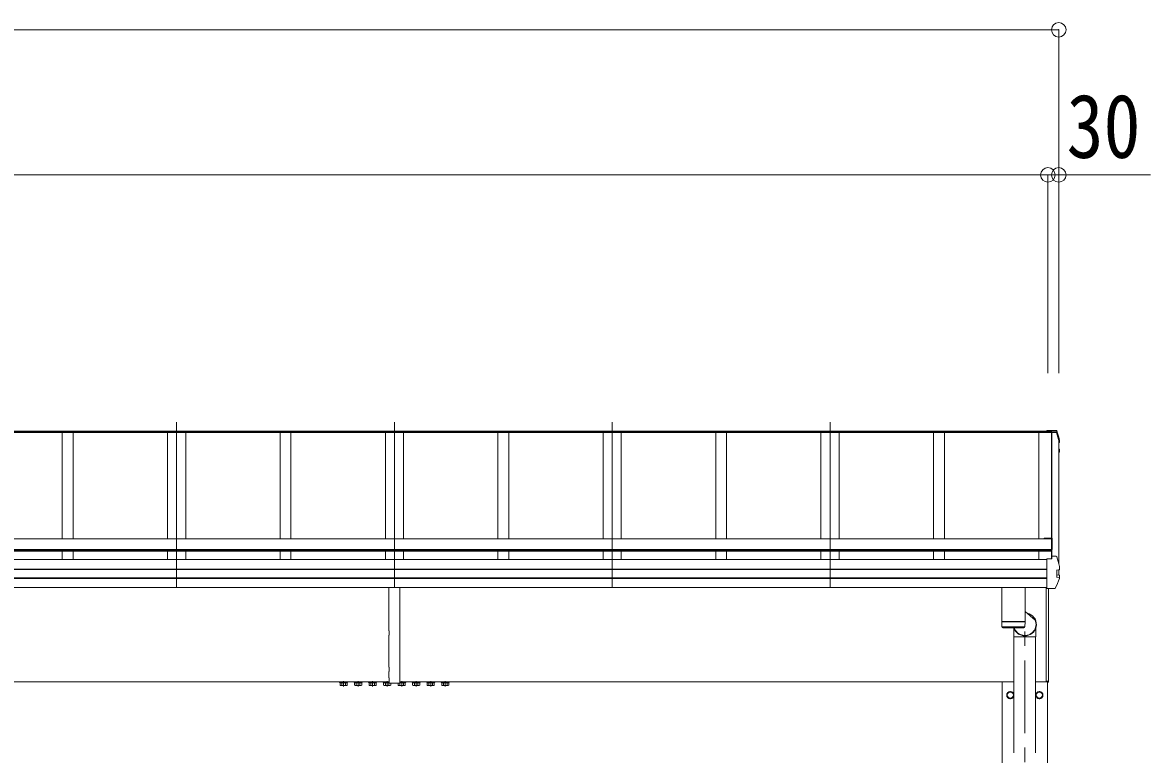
# Model space of a CAD drawing. Units: millimetres, scale not verified. Extents: x -11181 to 11305, y -7804 to 7716.
# Drawn here: x -4596 to -1489, y -1922 to 94 of the extents above; entities that cross this region are included whole.
import ezdxf
from ezdxf.enums import TextEntityAlignment as Align

# ---------------------------------------------------------------- set-up
doc = ezdxf.new("R2010")
doc.units = ezdxf.units.MM
doc.header["$LTSCALE"] = 40
doc.header["$PDMODE"] = 32
doc.header["$PDSIZE"] = 40
doc.linetypes.add('CHAIN1', pattern=[8, 5, -1, 1, -1])
for name, color, linetype, lineweight in [('0-0_0', 7, 'CHAIN1', 9), ('0-7_PARTS2', 4, 'Continuous', 9), ('0-E_ELV1', 6, 'Continuous', 9)]:
    doc.layers.add(name, color=color, linetype=linetype, lineweight=lineweight)
doc.styles.add('ＭＳ ゴシック', font='')
doc.styles.get('ＭＳ ゴシック').set_extended_font_data('MS Gothic')

msp = doc.modelspace()

# ---------------------------------------------------------------- linework, layer by layer
at = {"layer": '0-0_0'}
msp.add_line((-1835.48, -4742.87), (-1835.48, -1579.03), dxfattribs=at)
at = {"layer": '0-7_PARTS2', "color": 2}
for p, q in [((-4171.98, -1460.52), (-4171.98, -1006.41)), ((-3571.98, -1460.52), (-3571.98, -1006.41)), ((-2971.98, -1460.52), (-2971.98, -1006.41)), ((-2371.98, -1460.52), (-2371.98, -1006.41))]:
    msp.add_line(p, q, dxfattribs=at)
at = {"layer": '0-7_PARTS2'}
for p, q in [((-1771.98, -1034.03), (-9571.98, -1034.03)), ((-1771.98, -1034.93), (-9571.98, -1034.93)), ((-1774.98, -1031.76), (-9568.98, -1031.76)), ((-4486.98, -1034.85), (-4486.98, -1327.99)), ((-4456.98, -1034.85), (-4456.98, -1327.99)), ((-4196.98, -1034.85), (-4196.98, -1327.86)), ((-4146.98, -1034.85), (-4146.98, -1327.86)), ((-3886.98, -1034.85), (-3886.98, -1327.99)), ((-3856.98, -1034.85), (-3856.98, -1327.99)), ((-3596.98, -1034.85), (-3596.98, -1327.86)), ((-3546.98, -1034.85), (-3546.98, -1327.86)), ((-3286.98, -1034.85), (-3286.98, -1327.99)), ((-3256.98, -1034.85), (-3256.98, -1327.99)), ((-2996.98, -1034.85), (-2996.98, -1327.86)), ((-2946.98, -1034.85), (-2946.98, -1327.86)), ((-2686.98, -1034.85), (-2686.98, -1327.99)), ((-2656.98, -1034.85), (-2656.98, -1327.99)), ((-2396.98, -1034.85), (-2396.98, -1327.86)), ((-2346.98, -1034.85), (-2346.98, -1327.86)), ((-2086.98, -1034.85), (-2086.98, -1327.99)), ((-2056.98, -1034.85), (-2056.98, -1327.99)), ((-1796.98, -1034.85), (-1796.98, -1327.86)), ((-1796.98, -1034.94), (-1748.55, -1034.94)), ((-1749.98, -1029.68), (-1774.98, -1029.68)), ((-1774.98, -1032.2), (-1774.98, -1029.68)), ((-1774.98, -1029.68), (-1774.98, -1029.68)), ((-1774.98, -1032.2), (-1760.78, -1032.2)), ((-1774.98, -1033.7), (-1774.98, -1032.2)), ((-1771.98, -1034.7), (-1761.16, -1034.7)), ((-1761.68, -1034.94), (-1761.68, -1382.25)), ((-1760.78, -1032.2), (-1761.16, -1034.7)), ((-1761.08, -1034.94), (-1761.08, -1378.3)), ((-1760.78, -1033.29), (-1761.01, -1034.79)), ((-1761.01, -1034.79), (-1761.01, -1034.44)), ((-1761.01, -1034.79), (-1748.59, -1034.79)), ((-1760.78, -1033.29), (-1760.78, -1032.2)), ((-1748.74, -1033.29), (-1760.78, -1033.29)), ((-1749.98, -1029.68), (-1749.98, -1029.68)), ((-1741.98, -1058.3), (-1741.98, -1395.1)), ((-1741.98, -1061.25), (-1741.3, -1061.12)), ((-1741.98, -1061.6), (-1741.21, -1061.45)), ((-1740.72, -1062.88), (-1741.98, -1063.13)), ((-1741.98, -1081.01), (-1741.15, -1081.11)), ((-1741.98, -1085.1), (-1740.62, -1085.37)), ((-1741.98, -1086.63), (-1741.14, -1086.79)), ((-1741.15, -1081.11), (-1741.15, -1081.11)), ((-1739.67, -1061.61), (-1739.67, -1057.56)), ((-1739.57, -1086.64), (-1739.57, -1082.58)), ((-1761.88, -1327.99), (-5377.98, -1327.99)), ((-1781.88, -1325.84), (-1761.88, -1325.84)), ((-1781.88, -1325.84), (-1781.88, -1328)), ((-1781.88, -1327.37), (-1761.88, -1327.37)), ((-1761.88, -1357.3), (-1761.88, -1327.37)), ((-1761.88, -1327.99), (-1761.88, -1361.88)), ((-1759.88, -1327.84), (-1759.88, -1357.3)), ((-1761.88, -1357.03), (-5361.98, -1357.03)), ((-1761.88, -1358.77), (-5361.98, -1358.77)), ((-1761.88, -1361.88), (-5361.98, -1361.88)), ((-4486.98, -1361.88), (-4486.98, -1384.78)), ((-4456.98, -1361.88), (-4456.98, -1384.78)), ((-4196.98, -1361.88), (-4196.98, -1384.78)), ((-4146.98, -1361.88), (-4146.98, -1384.78)), ((-3886.98, -1361.88), (-3886.98, -1384.78)), ((-3856.98, -1361.88), (-3856.98, -1384.78)), ((-3596.98, -1361.88), (-3596.98, -1384.78)), ((-3546.98, -1361.88), (-3546.98, -1384.78)), ((-3286.98, -1361.88), (-3286.98, -1384.78)), ((-3256.98, -1361.88), (-3256.98, -1384.78)), ((-2996.98, -1361.88), (-2996.98, -1384.78)), ((-2946.98, -1361.88), (-2946.98, -1384.78)), ((-2686.98, -1361.88), (-2686.98, -1384.78)), ((-2656.98, -1361.88), (-2656.98, -1384.78)), ((-2396.98, -1361.88), (-2396.98, -1384.78)), ((-2346.98, -1361.88), (-2346.98, -1384.78)), ((-2086.98, -1361.88), (-2086.98, -1384.78)), ((-2056.98, -1361.88), (-2056.98, -1384.78)), ((-1796.98, -1361.88), (-1796.98, -1384.63)), ((-1761.88, -1357.3), (-1759.88, -1357.3)), ((-1774.98, -1384.78), (-9568.98, -1384.78)), ((-1774.98, -1382.92), (-1774.98, -1382.6)), ((-1774.98, -1384.22), (-1774.98, -1382.92)), ((-1774.98, -1464.15), (-1774.98, -1384.22)), ((-1761.74, -1382.6), (-1761.01, -1377.82)), ((-1761.72, -1382.6), (-1761.16, -1378.92)), ((-1761.16, -1382.6), (-1761.16, -1378.92)), ((-1761.01, -1377.47), (-1760.78, -1375.97)), ((-1761.01, -1377.47), (-1761.01, -1377.82)), ((-1748.74, -1375.97), (-1760.78, -1375.97)), ((-1774.98, -1411.3), (-9568.98, -1411.3)), ((-1774.98, -1412.19), (-9568.98, -1412.19)), ((-1747.55, -1413.92), (-1741.3, -1413.15)), ((-1747.55, -1413.92), (-1747.55, -1413.92)), ((-1746.98, -1414.05), (-1746.98, -1433.27)), ((-1740.62, -1428.05), (-1746.58, -1426.89)), ((-1741.98, -1413.23), (-1741.98, -1427.78)), ((-1741.98, -1428.25), (-1741.98, -1428.24)), ((-1741.29, -1413.15), (-1741.3, -1413.15)), ((-1739.67, -1411.67), (-1739.67, -1404.29)), ((-1774.98, -1435.41), (-9568.98, -1435.41)), ((-1774.98, -1437.34), (-9568.98, -1437.34)), ((-1741.15, -1435.43), (-1747.55, -1433.74)), ((-1747.55, -1433.74), (-1747.55, -1433.74)), ((-1741.15, -1435.43), (-1741.15, -1435.43)), ((-1739.57, -1436.72), (-1739.57, -1429.32)), ((-1774.98, -1462.37), (-9568.98, -1462.37)), ((-3586.92, -1462.37), (-3586.92, -1581)), ((-1834.98, -1462.37), (-1898.98, -1462.37)), ((-1898.98, -1555.92), (-1898.98, -1462.37)), ((-1834.98, -1462.37), (-1834.98, -1555.92)), ((-1776.98, -1464.05), (-1776.98, -1719.95)), ((-1774.98, -1465.02), (-1774.98, -1464.15)), ((-1774.98, -1465.02), (-1754.34, -1465.02)), ((-1770.48, -1722.35), (-1770.48, -1466.7)), ((-1769.98, -1721.95), (-1769.98, -1466.7)), ((-1834.98, -1527.79), (-1807.13, -1551.74)), ((-3586.92, -1581), (-3586.8, -1581.35)), ((-3586.8, -1581.35), (-3586.8, -1593.35)), ((-1898.98, -1555.92), (-1834.98, -1555.92)), ((-1898.98, -1556.92), (-1834.98, -1556.92)), ((-1898.76, -1569.97), (-1898.98, -1556.92)), ((-1835.21, -1569.92), (-1898.76, -1569.92)), ((-1895.76, -1572.92), (-1838.21, -1572.92)), ((-1894.48, -1555.92), (-1894.47, -1556.92)), ((-1865.63, -1597.49), (-1865.63, -1573.69)), ((-1839.48, -1555.92), (-1839.5, -1556.92)), ((-1834.98, -1556.92), (-1835.21, -1569.97)), ((-1805.33, -1597.49), (-1805.33, -1573.69)), ((-3586.8, -1593.35), (-3586.92, -1593.7)), ((-3586.92, -1593.7), (-3586.92, -1681)), ((-3557.04, -1593.35), (-3556.92, -1593.7)), ((-1838.29, -1597.49), (-1865.63, -1597.49)), ((-1865.33, -1917.05), (-1865.33, -1597.49)), ((-1838.17, -1597.83), (-1839.3, -1594.71)), ((-1832.57, -1597.2), (-1838.4, -1597.2)), ((-1832.8, -1597.83), (-1838.17, -1597.83)), ((-1832.8, -1597.83), (-1831.67, -1594.71)), ((-1805.33, -1597.49), (-1832.68, -1597.49)), ((-1805.63, -1917.05), (-1805.63, -1597.49)), ((-3586.92, -1681), (-3586.8, -1681.35)), ((-3586.8, -1693.35), (-3586.92, -1693.7)), ((-3586.92, -1693.7), (-3586.92, -1710.5)), ((-3586.8, -1681.35), (-3586.8, -1693.35)), ((-3557.04, -1693.35), (-3556.92, -1693.7)), ((-3556.92, -1693.7), (-3556.92, -1710.5)), ((-3586.8, -1721.35), (-9478.63, -1721.35)), ((-3721.8, -1724.95), (-3721.8, -1731.19)), ((-3721.8, -1724.95), (-3702.17, -1724.95)), ((-3720.48, -1731.95), (-3721.8, -1731.19)), ((-3720.48, -1731.95), (-3703.48, -1731.95)), ((-3716.89, -1724.95), (-3716.89, -1731.19)), ((-3711.98, -1734.36), (-3711.98, -1719.61)), ((-3707.08, -1724.95), (-3707.08, -1731.19)), ((-3703.48, -1731.95), (-3702.17, -1731.19)), ((-3702.17, -1724.95), (-3702.17, -1731.19)), ((-3681.8, -1724.95), (-3681.8, -1731.19)), ((-3681.8, -1724.95), (-3662.17, -1724.95)), ((-3680.48, -1731.95), (-3681.8, -1731.19)), ((-3680.48, -1731.95), (-3663.48, -1731.95)), ((-3676.89, -1724.95), (-3676.89, -1731.19)), ((-3671.98, -1734.36), (-3671.98, -1719.61)), ((-3667.08, -1724.95), (-3667.08, -1731.19)), ((-3663.48, -1731.95), (-3662.17, -1731.19)), ((-3662.17, -1724.95), (-3662.17, -1731.19)), ((-3641.8, -1724.95), (-3641.8, -1731.19)), ((-3641.8, -1724.95), (-3622.17, -1724.95)), ((-3640.48, -1731.95), (-3641.8, -1731.19)), ((-3640.48, -1731.95), (-3623.48, -1731.95)), ((-3636.89, -1724.95), (-3636.89, -1731.19)), ((-3631.98, -1734.36), (-3631.98, -1719.61)), ((-3627.08, -1724.95), (-3627.08, -1731.19)), ((-3623.48, -1731.95), (-3622.17, -1731.19)), ((-3622.17, -1724.95), (-3622.17, -1731.19)), ((-3601.8, -1724.95), (-3601.8, -1731.19)), ((-3601.8, -1724.95), (-3586.91, -1724.95)), ((-3600.48, -1731.95), (-3601.8, -1731.19)), ((-3600.48, -1731.95), (-3583.48, -1731.95)), ((-3596.89, -1724.95), (-3596.89, -1731.19)), ((-3591.98, -1734.36), (-3591.98, -1719.61)), ((-3587.08, -1724.95), (-3587.08, -1731.19)), ((-3586.8, -1710.85), (-3586.92, -1710.5)), ((-3586.8, -1722.85), (-3586.92, -1723.2)), ((-3586.92, -1724.85), (-3586.92, -1723.2)), ((-3586.8, -1710.85), (-3586.8, -1722.85)), ((-3557.42, -1725.35), (-3586.42, -1725.35)), ((-3583.48, -1731.95), (-3582.17, -1731.19)), ((-3582.17, -1725.35), (-3582.17, -1731.19)), ((-3561.8, -1725.35), (-3561.8, -1731.19)), ((-3560.48, -1731.95), (-3561.8, -1731.19)), ((-3543.48, -1731.95), (-3560.48, -1731.95)), ((-3557.04, -1710.85), (-3556.92, -1710.5)), ((-1865.33, -1721.35), (-3557.04, -1721.35)), ((-3542.17, -1724.95), (-3556.93, -1724.95)), ((-3556.92, -1724.85), (-3556.92, -1723.2)), ((-3556.89, -1724.95), (-3556.89, -1731.19)), ((-3551.98, -1734.36), (-3551.98, -1719.61)), ((-3547.08, -1724.95), (-3547.08, -1731.19)), ((-3543.48, -1731.95), (-3542.17, -1731.19)), ((-3542.17, -1724.95), (-3542.17, -1731.19)), ((-3521.8, -1724.95), (-3521.8, -1731.19)), ((-3502.17, -1724.95), (-3521.8, -1724.95)), ((-3520.48, -1731.95), (-3521.8, -1731.19)), ((-3503.48, -1731.95), (-3520.48, -1731.95)), ((-3516.89, -1724.95), (-3516.89, -1731.19)), ((-3511.98, -1734.36), (-3511.98, -1719.61)), ((-3507.08, -1724.95), (-3507.08, -1731.19)), ((-3503.48, -1731.95), (-3502.17, -1731.19)), ((-3502.17, -1724.95), (-3502.17, -1731.19)), ((-3481.8, -1724.95), (-3481.8, -1731.19)), ((-3462.17, -1724.95), (-3481.8, -1724.95)), ((-3480.48, -1731.95), (-3481.8, -1731.19)), ((-3463.48, -1731.95), (-3480.48, -1731.95)), ((-3476.89, -1724.95), (-3476.89, -1731.19)), ((-3471.98, -1734.36), (-3471.98, -1719.61)), ((-3467.08, -1724.95), (-3467.08, -1731.19)), ((-3463.48, -1731.95), (-3462.17, -1731.19)), ((-3462.17, -1724.95), (-3462.17, -1731.19)), ((-3441.8, -1724.95), (-3441.8, -1731.19)), ((-3422.17, -1724.95), (-3441.8, -1724.95)), ((-3440.48, -1731.95), (-3441.8, -1731.19)), ((-3423.48, -1731.95), (-3440.48, -1731.95)), ((-3436.89, -1724.95), (-3436.89, -1731.19)), ((-3431.98, -1734.36), (-3431.98, -1719.61)), ((-3427.08, -1724.95), (-3427.08, -1731.19)), ((-3423.48, -1731.95), (-3422.17, -1731.19)), ((-3422.17, -1724.95), (-3422.17, -1731.19)), ((-1897.98, -4576.35), (-1897.98, -1721.35)), ((-1771.98, -1721.35), (-1805.63, -1721.35)), ((-1771.98, -1719.95), (-1776.98, -1719.95)), ((-1772.98, -1721.35), (-1772.98, -4576.35)), ((-1771.98, -1719.95), (-1771.98, -1721.35)), ((-1771.98, -1722.45), (-1771.98, -1719.95)), ((-1770.48, -1722.35), (-1770.48, -1722.35)), ((-1770.48, -1722.35), (-1770.48, -1722.41)), ((-1770.48, -1722.45), (-1770.48, -1722.45)), ((-1866.89, -1758.1), (-1866.99, -1758.1)), ((-1866.89, -1758.6), (-1866.99, -1758.6)), ((-1804.08, -1758.1), (-1803.98, -1758.1)), ((-1804.08, -1758.6), (-1803.98, -1758.6))]:
    msp.add_line(p, q, dxfattribs=at)
for points in [[(-1774.98, -1033.7), (-1771.98, -1033.7), (-1771.98, -1034.7)], [(-1747.12, -1030.95), (-1747.24, -1030.66), (-1747.41, -1030.4), (-1747.63, -1030.17), (-1747.89, -1029.99), (-1748.16, -1029.86), (-1748.43, -1029.78), (-1748.67, -1029.74), (-1748.9, -1029.71), (-1749.15, -1029.7), (-1749.44, -1029.69), (-1749.74, -1029.68), (-1750.06, -1029.68)], [(-1739.71, -1057.25), (-1742.03, -1048.4), (-1744.49, -1039.63), (-1747.11, -1030.97)], [(-1741.98, -1092.84), (-1741.06, -1090.61), (-1739.66, -1087.12)], [(-1739.58, -1082.65), (-1739.58, -1082.37), (-1739.66, -1082.1), (-1739.78, -1081.86), (-1739.96, -1081.64), (-1740.16, -1081.48), (-1740.35, -1081.37), (-1740.52, -1081.3), (-1740.68, -1081.24), (-1740.86, -1081.18), (-1741.07, -1081.13)], [(-1739.68, -1057.58), (-1739.68, -1057.41), (-1739.73, -1057.24)], [(-1739.71, -1057.25), (-1739.67, -1057.51), (-1739.67, -1057.56)], [(-1774.98, -1382.6), (-1760.78, -1382.6), (-1760.78, -1375.97)], [(-1747.55, -1413.92), (-1747.63, -1413.94), (-1747.71, -1413.99), (-1747.77, -1414.07), (-1747.82, -1414.17), (-1747.85, -1414.28), (-1747.86, -1414.4)], [(-1746.98, -1414.05), (-1746.97, -1413.93), (-1746.93, -1413.84)], [(-1741.29, -1413.15), (-1741.07, -1413.07), (-1740.86, -1412.93), (-1740.69, -1412.71), (-1740.57, -1412.43), (-1740.5, -1412.12), (-1740.5, -1411.8), (-1740.55, -1411.47)], [(-1741.21, -1413.13), (-1740.93, -1413.05), (-1740.69, -1412.98), (-1740.46, -1412.88), (-1740.18, -1412.71), (-1739.92, -1412.44), (-1739.74, -1412.1), (-1739.69, -1411.71)], [(-1739.71, -1403.98), (-1739.67, -1404.24), (-1739.67, -1404.29)], [(-1739.67, -1411.71), (-1739.67, -1411.62), (-1739.71, -1411.36)], [(-1739.66, -1437.19), (-1742.51, -1444.01), (-1745.46, -1450.74), (-1748.5, -1457.39), (-1751.62, -1463.96)], [(-1747.55, -1433.74), (-1747.64, -1433.7), (-1747.71, -1433.64), (-1747.77, -1433.55), (-1747.82, -1433.45), (-1747.85, -1433.33), (-1747.86, -1433.22)], [(-1740.47, -1437.41), (-1740.37, -1437.08), (-1740.35, -1436.72), (-1740.39, -1436.36), (-1740.51, -1436.03), (-1740.68, -1435.75), (-1740.9, -1435.55), (-1741.15, -1435.43)], [(-1739.68, -1437.21), (-1739.6, -1437.05), (-1739.56, -1436.87), (-1739.57, -1436.7)], [(-3556.92, -1462.37), (-3556.92, -1581), (-3557.04, -1581.35), (-3557.04, -1593.35)], [(-1754.32, -1465.02), (-1753.94, -1465.01), (-1753.58, -1465), (-1753.27, -1464.98), (-1752.99, -1464.95), (-1752.69, -1464.88), (-1752.35, -1464.74), (-1752.05, -1464.52), (-1751.78, -1464.24), (-1751.61, -1463.91)], [(-3556.92, -1593.7), (-3556.92, -1681), (-3557.04, -1681.35), (-3557.04, -1693.35)], [(-3586.8, -1721.55), (-3731.98, -1721.55), (-3731.98, -1721.35)], [(-3586.8, -1721.55), (-3602.98, -1721.55), (-3602.98, -1723.15), (-3591.98, -1723.15)], [(-3586.92, -1724.93), (-3600.58, -1724.93), (-3600.58, -1723.15), (-3586.9, -1723.15)], [(-3557.04, -1710.85), (-3557.04, -1722.85), (-3556.92, -1723.2)], [(-3411.98, -1721.35), (-3411.98, -1721.55), (-3557.04, -1721.55)], [(-3556.98, -1721.55), (-3540.98, -1721.55), (-3540.98, -1723.15), (-3556.94, -1723.15)], [(-3556.93, -1724.93), (-3543.38, -1724.93), (-3543.38, -1723.15), (-3556.94, -1723.15)], [(-1770.48, -1722.45), (-1770.48, -1722.45), (-1771.98, -1722.45)], [(-1770.48, -1722.41), (-1770.48, -1722.45), (-1770.48, -1722.45)]]:
    msp.add_lwpolyline(points, dxfattribs=at)
for points in [[(-3700.98, -1721.55), (-3722.98, -1721.55), (-3722.98, -1723.15), (-3700.98, -1723.15)], [(-3720.58, -1723.15), (-3703.38, -1723.15), (-3703.38, -1724.93), (-3720.58, -1724.93)], [(-3660.98, -1721.55), (-3682.98, -1721.55), (-3682.98, -1723.15), (-3660.98, -1723.15)], [(-3680.58, -1723.15), (-3663.38, -1723.15), (-3663.38, -1724.93), (-3680.58, -1724.93)], [(-3620.98, -1721.55), (-3642.98, -1721.55), (-3642.98, -1723.15), (-3620.98, -1723.15)], [(-3640.58, -1723.15), (-3623.38, -1723.15), (-3623.38, -1724.93), (-3640.58, -1724.93)], [(-3522.98, -1721.55), (-3500.98, -1721.55), (-3500.98, -1723.15), (-3522.98, -1723.15)], [(-3503.38, -1723.15), (-3520.58, -1723.15), (-3520.58, -1724.93), (-3503.38, -1724.93)], [(-3482.98, -1721.55), (-3460.98, -1721.55), (-3460.98, -1723.15), (-3482.98, -1723.15)], [(-3463.38, -1723.15), (-3480.58, -1723.15), (-3480.58, -1724.93), (-3463.38, -1724.93)], [(-3442.98, -1721.55), (-3420.98, -1721.55), (-3420.98, -1723.15), (-3442.98, -1723.15)], [(-3423.38, -1723.15), (-3440.58, -1723.15), (-3440.58, -1724.93), (-3423.38, -1724.93)], [(-1875.48, -1748.53), (-1883.98, -1753.44), (-1883.98, -1763.26), (-1875.48, -1768.16), (-1866.98, -1763.26), (-1866.98, -1753.44)], [(-1795.48, -1748.53), (-1786.98, -1753.44), (-1786.98, -1763.26), (-1795.48, -1768.16), (-1803.98, -1763.26), (-1803.98, -1753.44)]]:
    msp.add_lwpolyline(points, close=True, dxfattribs=at)
for centre, radius in [((-1875.48, -1758.35), 10), ((-1875.48, -1758.35), 8.5), ((-1795.48, -1758.35), 10), ((-1795.48, -1758.35), 8.5)]:
    msp.add_circle(centre, radius, dxfattribs=at)
for centre, radius, start, end in [((-1748.74, -1034.99), 1.7, 17.09071, 90.04324), ((-2225, -1180.95), 498.32, 13.87531, 17.05651), ((-2224.99, -1180.95), 499.82, 13.85121, 17.03953), ((-2204.31, -901.73), 498.64, 337.99835, 338.21754), ((-2204.31, -902.08), 498.64, 337.99835, 338.25759), ((-1740.97, -1061.61), 1.3, 280.89642, 13.7954), ((-1740.87, -1082.58), 1.3, 0.0377, 79.0995), ((-1740.86, -1086.64), 1.3, 338.33785, 79.1132), ((-1761.88, -1327.84), 2, 0, 90), ((-1748.74, -1377.67), 1.7, 17.09071, 90.04324), ((-2224.99, -1523.63), 499.82, 13.85121, 17.03953), ((-1746.48, -1426.4), 0.499, 180.05239, 259.08482), ((-1740.87, -1429.32), 1.3, 0.0377, 79.0995), ((-1895.76, -1569.92), 3, 181, 270), ((-1838.21, -1569.92), 3, 269.95168, 359), ((-3719.34, -1727.6), 4.34, 235.61575, 304.38425), ((-3711.98, -1715.71), 16.24, 252.41205, 287.58795), ((-3704.62, -1727.6), 4.34, 235.61575, 304.38425), ((-3679.34, -1727.6), 4.34, 235.61575, 304.38425), ((-3671.98, -1715.71), 16.24, 252.41205, 287.58795), ((-3664.62, -1727.6), 4.34, 235.61575, 304.38425), ((-3639.34, -1727.6), 4.34, 235.61575, 304.38425), ((-3631.98, -1715.71), 16.24, 252.41205, 287.58795), ((-3624.62, -1727.6), 4.34, 235.61575, 304.38425), ((-3599.34, -1727.6), 4.34, 235.61575, 304.38425), ((-3591.98, -1715.71), 16.24, 252.41205, 287.58795), ((-3584.62, -1727.6), 4.34, 235.61575, 304.38425), ((-3559.34, -1727.6), 4.34, 235.61575, 304.38425), ((-3551.98, -1715.71), 16.24, 252.41205, 287.58795), ((-3544.62, -1727.6), 4.34, 235.61575, 304.38425), ((-3519.34, -1727.6), 4.34, 235.61575, 304.38425), ((-3511.98, -1715.71), 16.24, 252.41205, 287.58795), ((-3504.62, -1727.6), 4.34, 235.61575, 304.38425), ((-3479.34, -1727.6), 4.34, 235.61575, 304.38425), ((-3471.98, -1715.71), 16.24, 252.41205, 287.58795), ((-3464.62, -1727.6), 4.34, 235.61575, 304.38425), ((-3439.34, -1727.6), 4.34, 235.61575, 304.38425), ((-3431.98, -1715.71), 16.24, 252.41205, 287.58795), ((-3424.62, -1727.6), 4.34, 235.61575, 304.38425), ((-1770.48, -1721.95), 0.5, 270.5, 0), ((-1875.48, -1758.35), 8.6, 171.25399, 188.74601), ((-1875.48, -1758.35), 8.6, 111.25399, 128.74601), ((-1875.48, -1758.35), 8.6, 231.25399, 248.74601), ((-1875.48, -1758.35), 8.6, 51.25399, 68.74601), ((-1875.48, -1758.35), 8.6, 291.25399, 308.74601), ((-1875.48, -1758.35), 8.6, 1.66581, 8.74601), ((-1875.48, -1758.35), 8.6, 351.25399, 358.33419), ((-1795.48, -1758.35), 8.6, 171.25399, 178.33419), ((-1795.48, -1758.35), 8.6, 181.66581, 188.74601), ((-1795.48, -1758.35), 8.6, 111.25399, 128.74601), ((-1795.48, -1758.35), 8.6, 231.25399, 248.74601), ((-1795.48, -1758.35), 8.6, 51.25399, 68.74601), ((-1795.48, -1758.35), 8.6, 291.25399, 308.74601), ((-1795.48, -1758.35), 8.6, 351.25399, 8.74601)]:
    msp.add_arc(centre, radius, start, end, dxfattribs=at)
for centre, major_axis, ratio, start_param, end_param in [((-1835.48, -1563.58), (31.85, 0), 0.984694, 3.4437773, 7.6518406), ((-1835.48, -1563.58), (30.8, 0), 0.983336, 3.4548689, 6.6847643), ((-3586.42, -1724.85), (-0.501, 0), 0.998135, 6.2831853, 7.8539816), ((-3557.42, -1724.85), (0.501, 0), 0.998135, 4.712389, 6.2831853)]:
    msp.add_ellipse(centre, major_axis=major_axis, ratio=ratio, start_param=start_param, end_param=end_param, dxfattribs=at)
at = {"layer": '0-E_ELV1'}
for p, q in [((-9601.98, 73.8), (-1741.98, 73.8)), ((-1741.98, 73.8), (-1741.98, -871.96)), ((-9571.98, -325.68), (-1771.98, -325.68)), ((-1771.98, -325.68), (-1771.98, -871.96)), ((-1741.98, -325.68), (-1741.98, -871.96))]:
    msp.add_line(p, q, dxfattribs=at)
msp.add_lwpolyline([(-1771.98, -325.68), (-1741.98, -325.68), (-1489.47, -325.68)], dxfattribs=at)
for p in [(-1741.98, 73.8), (-1771.98, -325.68), (-1741.98, -325.68)]:
    msp.add_point(p, dxfattribs=at)

# ---------------------------------------------------------------- texts
at = {"layer": '0-E_ELV1', "color": 7, "style": 'ＭＳ ゴシック', "width": 0.85}
msp.add_text('30', height=176, dxfattribs=at).set_placement((-1720.41, -331.73), align=Align.BOTTOM_LEFT)

doc.saveas('drawing.dxf')
